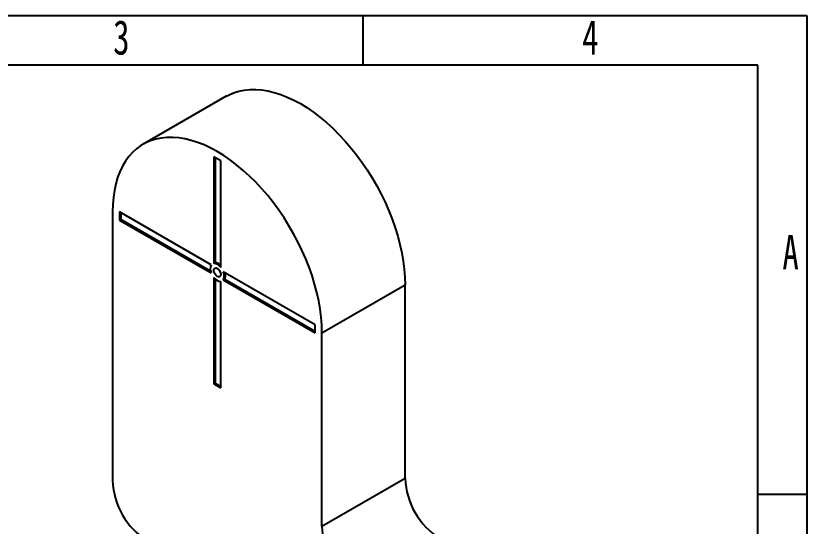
# Model space of a CAD drawing. Header units: millimetres. Extents: x 0 to 210, y 0 to 297.
# Drawn here: x 129.9 to 210, y 245.3 to 297 of the extents above; entities that cross this region are included whole.
import ezdxf

# ---------------------------------------------------------------- set-up
doc = ezdxf.new("R2010")
doc.units = ezdxf.units.MM
doc.layers.add('图框', color=7, linetype='Continuous')
doc.styles.add('SLDTEXTSTYLE5', font='TXT', dxfattribs={"width": 0.7})

msp = doc.modelspace()

# ---------------------------------------------------------------- linework, layer by layer
at = {"color": 7, "linetype": 'Continuous', "lineweight": 25}
for p, q in [((151.1737162, 288.8420168), (142.7591455, 283.9843885)), ((149.9049826, 282.7027527), (149.9049826, 271.9049027)), ((150.6120894, 282.2945487), (149.9049826, 282.7027527)), ((150.046404, 282.6211119), (150.046404, 271.9865435)), ((150.6120894, 271.4966986), (150.6120894, 282.2945487)), ((139.6519343, 277.1167164), (139.6519343, 249.8932458)), ((149.6461636, 271.7554411), (140.3590411, 277.1167828)), ((140.3590411, 277.1167828), (140.3590411, 276.300242)), ((140.5004624, 277.035142), (140.5004624, 276.3818828)), ((140.5004624, 276.3818828), (140.3590411, 276.300242)), ((140.3590411, 276.300242), (149.6461636, 270.9389003)), ((140.5004624, 276.3818828), (149.5840064, 271.1380645)), ((150.046404, 271.9865435), (149.9049826, 271.9049027)), ((160.158031, 265.6870692), (150.8709085, 271.0484109)), ((149.9049826, 270.4906125), (149.9049826, 259.6927625)), ((150.046404, 270.3371865), (150.046404, 259.7744033)), ((150.6120894, 259.2845585), (150.6120894, 270.0824085)), ((151.0123298, 270.3135109), (150.8709085, 270.2318701)), ((150.8709085, 270.2318701), (160.158031, 264.8705284)), ((151.0123298, 270.3135109), (160.158031, 265.03381)), ((160.8651377, 264.8705948), (169.2797084, 269.728223)), ((169.2797084, 250.1312435), (169.2797084, 269.728223)), ((160.158031, 264.8705284), (160.158031, 265.6870692)), ((160.8651377, 245.2736153), (160.8651377, 264.8705948)), ((150.046404, 259.7744033), (149.9049826, 259.6927625)), ((149.9049826, 259.6927625), (150.6120894, 259.2845585)), ((150.046404, 259.7744033), (150.6120894, 259.4478401)), ((160.8651377, 245.2736153), (169.2797084, 250.1312435))]:
    msp.add_line(p, q, dxfattribs=at)
at = {"color": 7, "linetype": 'Continuous', "lineweight": 25, "flags": 128}
for points in [[(151.1737162, 288.8420168), (151.4123882, 288.971297), (151.9122043, 289.1916024), (152.4387026, 289.3592596), (152.9898053, 289.4736071), (153.5633374, 289.5341934), (154.1570353, 289.5407796), (154.7685562, 289.4933396), (155.3954865, 289.3920606), (156.0353521, 289.2373424), (156.6856277, 289.0297955), (157.343747, 288.770239), (158.0071127, 288.4596974), (158.6731067, 288.099396), (159.3391007, 287.690757), (160.0024664, 287.235393), (160.6605857, 286.7351011), (161.3108613, 286.1918558), (161.9507269, 285.6078009), (162.5776572, 284.9852415), (163.1891781, 284.3266346), (163.7828761, 283.6345793), (164.3564081, 282.9118069), (164.9075108, 282.1611699), (165.4340091, 281.3856306), (165.9338252, 280.5882498), (166.4049866, 279.7721743), (166.8456338, 278.9406249), (167.2540278, 278.0968833), (167.6285567, 277.2442793), (167.9677426, 276.3861778), (168.2702469, 275.5259653), (168.5348756, 274.6670367), (168.7605844, 273.8127818), (168.9464825, 272.9665719), (169.0918364, 272.1317466), (169.1960722, 271.3116007), (169.2587787, 270.5093708), (169.2797084, 269.728223)], [(160.8651377, 264.8705948), (160.844208, 265.6517425), (160.7815015, 266.4539724), (160.6772657, 267.2741184), (160.5319118, 268.1089436), (160.3460137, 268.9551535), (160.1203049, 269.8094084), (159.8556762, 270.668337), (159.553172, 271.5285495), (159.213986, 272.386651), (158.8394571, 273.239255), (158.4310631, 274.0829967), (157.9904159, 274.9145461), (157.5192545, 275.7306215), (157.0194384, 276.5280024), (156.4929401, 277.3035416), (155.9418374, 278.0541787), (155.3683054, 278.7769511), (154.7746074, 279.4690063), (154.1630865, 280.1276133), (153.5361562, 280.7501726), (152.8962906, 281.3342275), (152.246015, 281.8774728), (151.5878957, 282.3777647), (150.92453, 282.8331287), (150.258536, 283.2417678), (149.592542, 283.6020691), (148.9291763, 283.9126108), (148.271057, 284.1721672), (147.6207814, 284.3797141), (146.9809158, 284.5344323), (146.3539855, 284.6357113), (145.7424646, 284.6831513), (145.1487667, 284.6765652), (144.5752346, 284.6159788), (144.0241319, 284.5016314), (143.4976336, 284.3339741), (142.9978175, 284.1136687), (142.5266561, 283.8415846), (142.0860089, 283.5187956), (141.677615, 283.1465756), (141.303086, 282.7263935), (140.9639001, 282.2599077), (140.6613958, 281.7489592), (140.3967671, 281.1955644), (140.1710583, 280.6019073), (139.9851602, 279.9703308), (139.8398064, 279.3033275), (139.7355705, 278.6035298), (139.672864, 277.8736993), (139.6519343, 277.1167164)], [(150.258536, 271.401926), (150.3794584, 271.3074973), (150.4857958, 271.1752146), (150.5647222, 271.0210333), (150.6067181, 270.8635497), (150.6067181, 270.7217589), (150.5647222, 270.6127628), (150.4857958, 270.5497081), (150.3794584, 270.5401999), (150.258536, 270.5853852), (150.1376136, 270.6798139), (150.0312763, 270.8120966), (149.9523498, 270.9662779), (149.9103539, 271.1237614), (149.9103539, 271.2655523), (149.9523498, 271.3745483), (150.0312763, 271.4376031), (150.1376136, 271.4471113), (150.258536, 271.401926)]]:
    msp.add_lwpolyline(points, dxfattribs=at)
at = {"color": 7, "linetype": 'Continuous', "lineweight": 25}
for centre, radius, start, end in [((150.4627571, 271.3471707), 0.9129676, 153.43642951, 206.56357049), ((149.8503804, 270.9937779), 0.9127595, 33.434914645, 86.570461888), ((150.0141565, 271.1595576), 0.8276144, 43.740580822, 87.766940495), ((150.0543149, 270.6401405), 0.9129676, 333.43642951, 26.56357049), ((150.3355185, 270.6934693), 0.7761713, 330.690372629, 17.811343553), ((150.6666916, 270.9935333), 0.9127595, 213.434914645, 266.570461888), ((176.9176086, 250.4585044), 7.6449081, 182.45344967, 237.546550475), ((147.2898345, 250.2205066), 7.6449081, 182.45344967, 237.546550475), ((168.5030379, 245.6008761), 7.6449081, 182.45344967, 237.546550475)]:
    msp.add_arc(centre, radius, start, end, dxfattribs=at)
at = {"layer": '图框'}
for p, q in [((210, 297), (0, 297)), ((165, 297), (165, 292)), ((210, 0), (210, 297)), ((210, 248.5), (205, 248.5))]:
    msp.add_line(p, q, dxfattribs=at)
at = {"layer": '图框', "lineweight": 25}
for p, q in [((205, 292), (25, 292)), ((205, 4.9729393), (205, 292))]:
    msp.add_line(p, q, dxfattribs=at)

# ---------------------------------------------------------------- texts
at = {"color": 7, "linetype": 'Continuous', "lineweight": 0, "char_height": 3.5, "attachment_point": 2, "style": 'SLDTEXTSTYLE5'}
for s, insert in [('3', (140.5444444, 296.5679808)), ('4', (188.0444444, 296.5679808))]:
    msp.add_mtext(s, dxfattribs=dict(at, insert=insert))
at = {"layer": '图框', "insert": (208.3203125, 274.7909201), "char_height": 3.5, "attachment_point": 2, "style": 'SLDTEXTSTYLE5'}
msp.add_mtext('A', dxfattribs=at)

doc.saveas('drawing.dxf')
